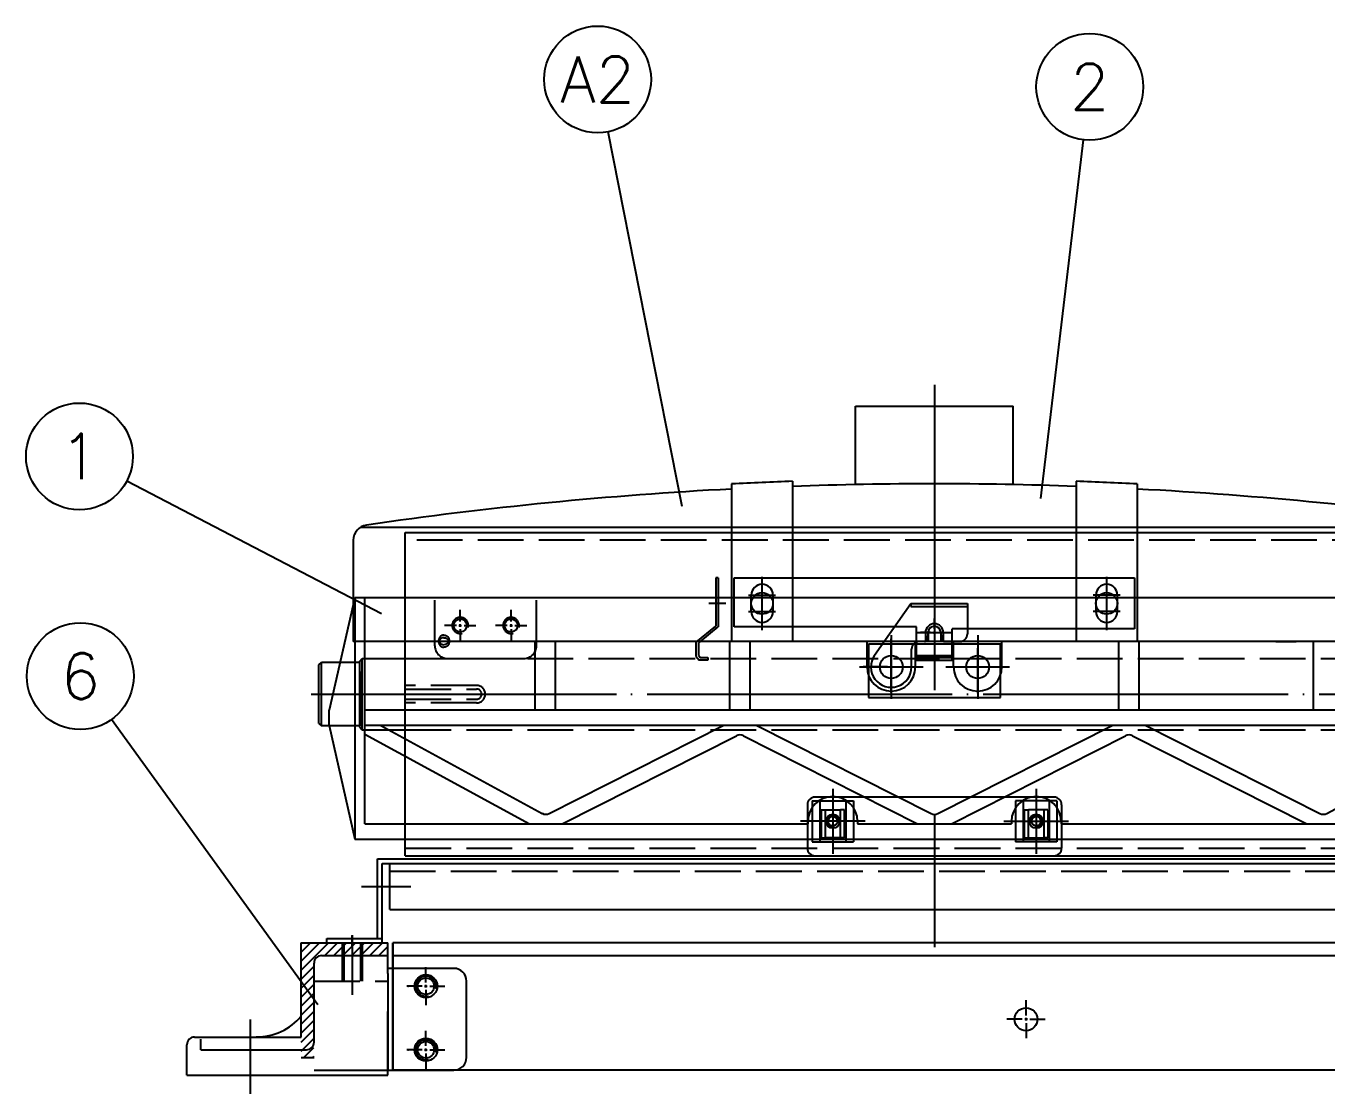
# Model space of a CAD drawing. Extents: x 66 to 2307, y 60 to 1695.
# Drawn here: x 688 to 1200, y 438 to 858 of the extents above; entities that cross this region are included whole.
import ezdxf
from ezdxf.enums import TextEntityAlignment as Align

# ---------------------------------------------------------------- set-up
doc = ezdxf.new("R2010")
doc.units = 0
doc.header["$LTSCALE"] = 6
doc.header["$MEASUREMENT"] = 0
for name, pattern in [('CENTER', [22, 20, -1, 0, -1]), ('DASHED', [4, 3, -1]), ('HATCH', [200000, 200000, 0]), ('THIN', [200000, 200000, 0])]:
    doc.linetypes.add(name, pattern=pattern)
doc.layers.get('0').update_dxf_attribs({"linetype": 'CONTINUOUS'})
for name, color, linetype in [('BALLBOM', 2, 'CONTINUOUS'), ('CO', 1, 'CONTINUOUS'), ('D-CRASH', 84, 'CONTINUOUS'), ('L-FOOT', 140, 'CONTINUOUS'), ('R-FOOT', 140, 'CONTINUOUS'), ('ROLLCOVE', 3, 'CONTINUOUS'), ('ROLLER', 210, 'CONTINUOUS'), ('SCRNUT', 81, 'CONTINUOUS'), ('SIDEFOOT', 5, 'CONTINUOUS'), ('SOCKET', 4, 'CONTINUOUS'), ('STOPPICE', 5, 'CONTINUOUS'), ('TABLET', 212, 'CONTINUOUS'), ('U-CRASH', 124, 'CONTINUOUS')]:
    doc.layers.add(name, color=color, linetype=linetype)
doc.styles.add('CHINA', font='romans.shx', dxfattribs={"bigfont": 'chineset.shx'})

# ---------------------------------------------------------------- blocks, each defined once
blk = doc.blocks.new('*X0')
at = {"color": 0, "linetype": 'HATCH'}
for p, q in [((676.51, 333.57), (687.21, 344.26)), ((676.51, 337.1), (683.67, 344.26)), ((676.51, 340.64), (680.13, 344.26)), ((676.51, 344.17), (676.6, 344.26)), ((685.74, 339.26), (690.74, 344.26)), ((689.28, 339.26), (694.28, 344.26)), ((692.81, 339.26), (697.81, 344.26)), ((696.35, 339.26), (701.35, 344.26)), ((699.88, 339.26), (704.88, 344.26)), ((703.42, 339.26), (708.42, 344.26)), ((706.95, 339.26), (710.51, 342.82)), ((710.49, 339.26), (710.51, 339.28)), ((676.51, 330.03), (681.51, 335.03)), ((676.51, 326.5), (681.51, 331.5)), ((676.51, 322.96), (681.51, 327.96)), ((676.51, 319.43), (681.51, 324.43)), ((676.51, 315.89), (681.51, 320.89)), ((676.51, 312.35), (681.51, 317.35)), ((676.51, 308.82), (681.51, 313.82)), ((676.51, 305.28), (681.51, 310.28)), ((676.51, 301.75), (681.51, 306.75)), ((677.56, 299.26), (681.51, 303.21)), ((681.1, 299.26), (681.51, 299.68))]:
    blk.add_line(p, q, dxfattribs=at)

msp = doc.modelspace()

# ---------------------------------------------------------------- linework, layer by layer
at = {"layer": 'BALLBOM', "color": 2, "linetype": 'CONTINUOUS'}
msp.add_line((946.46, 669.02), (917.3, 816.24), dxfattribs=at)
at = {"layer": 'BALLBOM', "color": 2}
for p, q in [((1087.56, 672.07), (1104.25, 813.07)), ((828.24, 626.81), (728.07, 678.95)), ((803.26, 473.11), (722.1, 585.24))]:
    msp.add_line(p, q, dxfattribs=at)
at = {"layer": 'BALLBOM', "color": 2, "linetype": 'CONTINUOUS'}
msp.add_circle((913.22, 836.84), 21, dxfattribs=at)
at = {"layer": 'BALLBOM', "color": 2}
for centre in [(1106.72, 833.93), (709.45, 688.64), (709.79, 602.26)]:
    msp.add_circle(centre, 21, dxfattribs=at)
at = {"layer": 'CO', "linetype": 'CONTINUOUS'}
for p, q in [((1022.11, 610.46), (1036.4, 630.87)), ((1036.4, 630.87), (1058.64, 630.87)), ((1036.4, 630.87), (1036.4, 629.67)), ((1036.4, 629.67), (1058.64, 629.67)), ((1058.64, 630.87), (1058.64, 618.87)), ((1043.16, 619.72), (1042.74, 616.73)), ((1048.11, 619.72), (1048.53, 616.73)), ((1041.75, 615.87), (1039.67, 615.87)), ((1049.52, 615.87), (1055.64, 615.87)), ((1036.67, 605.87), (1036.67, 612.87))]:
    msp.add_line(p, q, dxfattribs=at)
at = {"layer": 'CO', "linetype": 'CENTER'}
for p, q in [((1045.64, 620.87), (1045.64, 624.87)), ((1044.14, 619.37), (1040.14, 619.37)), ((1045.14, 619.37), (1046.14, 619.37)), ((1045.64, 618.87), (1045.64, 619.87)), ((1047.14, 619.37), (1051.14, 619.37)), ((1028.67, 607.37), (1028.67, 616.87)), ((1045.64, 617.87), (1045.64, 613.87)), ((1027.17, 605.87), (1017.67, 605.87)), ((1028.17, 605.87), (1029.17, 605.87)), ((1028.67, 605.37), (1028.67, 606.37)), ((1028.67, 604.37), (1028.67, 594.87)), ((1030.17, 605.87), (1039.67, 605.87))]:
    msp.add_line(p, q, dxfattribs=at)
at = {"layer": 'CO', "linetype": 'CONTINUOUS'}
msp.add_circle((1028.67, 605.87), 4.5, dxfattribs=at)
for centre, radius, start, end in [((1045.64, 619.37), 2.5, 8, 172), ((1039.67, 612.87), 3, 90, 180), ((1041.75, 616.87), 1, 270, 352), ((1049.52, 616.87), 1, 188, 270), ((1055.64, 618.87), 3, 270, 360), ((1028.67, 605.87), 8, 145, 0)]:
    msp.add_arc(centre, radius, start, end, dxfattribs=at)
at = {"layer": 'D-CRASH', "linetype": 'CONTINUOUS'}
for p, q in [((1071.67, 614.87), (1019.67, 614.87)), ((1019.67, 614.87), (1019.67, 593.87)), ((1038.17, 614.87), (1038.17, 609.6)), ((1053.17, 609.6), (1053.17, 614.87)), ((1071.67, 593.87), (1071.67, 614.87)), ((1038.17, 609.6), (1053.17, 609.6)), ((1019.67, 593.87), (1071.67, 593.87))]:
    msp.add_line(p, q, dxfattribs=at)
at = {"layer": 'D-CRASH', "linetype": 'CENTER'}
for p, q in [((1028.67, 595.77), (1028.67, 613.22)), ((1062.67, 595.59), (1062.67, 613.22)), ((1022.02, 605.87), (1036.02, 605.87)), ((1056.59, 605.87), (1070.59, 605.87))]:
    msp.add_line(p, q, dxfattribs=at)
at = {"layer": 'D-CRASH', "linetype": 'CONTINUOUS'}
for centre in [(1028.67, 605.87), (1062.67, 605.87)]:
    msp.add_circle(centre, 4.5, dxfattribs=at)
at = {"layer": 'L-FOOT'}
for p, q in [((1378.69, 497.39), (832.69, 497.39)), ((832.69, 447.39), (832.69, 497.39)), ((832.69, 492.39), (1378.69, 492.39)), ((1378.69, 447.39), (832.69, 447.39))]:
    msp.add_line(p, q, dxfattribs=at)
at = {"layer": 'L-FOOT', "linetype": 'CENTER'}
for p, q in [((845.69, 481.89), (845.69, 487.34)), ((845.69, 479.89), (845.69, 480.89)), ((844.19, 480.39), (838.74, 480.39)), ((845.19, 480.39), (846.19, 480.39)), ((845.69, 478.89), (845.69, 473.44)), ((847.19, 480.39), (852.64, 480.39)), ((1081.69, 468.89), (1081.69, 474.89)), ((1080.19, 467.39), (1074.19, 467.39)), ((1081.19, 467.39), (1082.19, 467.39)), ((1081.69, 466.89), (1081.69, 467.89)), ((1081.69, 465.89), (1081.69, 459.89)), ((1083.19, 467.39), (1089.19, 467.39)), ((845.69, 456.89), (845.69, 462.34)), ((844.19, 455.39), (838.74, 455.39)), ((845.19, 455.39), (846.19, 455.39)), ((845.69, 454.89), (845.69, 455.89)), ((847.19, 455.39), (852.64, 455.39)), ((845.69, 453.89), (845.69, 448.44))]:
    msp.add_line(p, q, dxfattribs=at)
at = {"layer": 'L-FOOT', "linetype": 'CONTINUOUS'}
for centre in [(845.69, 480.39), (845.69, 455.39)]:
    msp.add_circle(centre, 3.25, dxfattribs=at)
at = {"layer": 'L-FOOT'}
msp.add_circle((1081.69, 467.39), 4.5, dxfattribs=at)
at = {"layer": 'L-FOOT', "linetype": 'THIN'}
for centre in [(845.69, 480.39), (845.69, 455.39)]:
    msp.add_arc(centre, 3.95, 345, 285, dxfattribs=at)
at = {"layer": 'L-FOOT'}
for p in [(838.74, 480.39), (838.74, 455.39)]:
    msp.add_point(p, dxfattribs=at)
at = {"layer": 'R-FOOT'}
for p, q in [((1378.69, 497.39), (832.69, 497.39)), ((832.69, 497.39), (832.69, 447.39)), ((832.69, 492.39), (1378.69, 492.39)), ((1378.69, 447.39), (832.69, 447.39))]:
    msp.add_line(p, q, dxfattribs=at)
at = {"layer": 'R-FOOT', "linetype": 'CENTER'}
for p, q in [((845.69, 481.89), (845.69, 487.34)), ((845.69, 479.89), (845.69, 480.89)), ((844.19, 480.39), (838.74, 480.39)), ((845.19, 480.39), (846.19, 480.39)), ((845.69, 478.89), (845.69, 473.44)), ((847.19, 480.39), (852.64, 480.39)), ((1081.69, 468.89), (1081.69, 474.89)), ((1080.19, 467.39), (1074.19, 467.39)), ((1082.19, 467.39), (1081.19, 467.39)), ((1081.69, 466.89), (1081.69, 467.89)), ((1081.69, 465.89), (1081.69, 459.89)), ((1083.19, 467.39), (1089.19, 467.39)), ((845.69, 456.89), (845.69, 462.34)), ((844.19, 455.39), (838.74, 455.39)), ((845.19, 455.39), (846.19, 455.39)), ((845.69, 454.89), (845.69, 455.89)), ((847.19, 455.39), (852.64, 455.39)), ((845.69, 453.89), (845.69, 448.44))]:
    msp.add_line(p, q, dxfattribs=at)
at = {"layer": 'R-FOOT', "linetype": 'CONTINUOUS'}
for centre in [(845.69, 480.39), (845.69, 455.39)]:
    msp.add_circle(centre, 3.25, dxfattribs=at)
at = {"layer": 'R-FOOT'}
msp.add_circle((1081.69, 467.39), 4.5, dxfattribs=at)
at = {"layer": 'R-FOOT', "linetype": 'THIN'}
for centre in [(845.69, 480.39), (845.69, 455.39)]:
    msp.add_arc(centre, 3.95, 345, 285, dxfattribs=at)
at = {"layer": 'ROLLCOVE', "linetype": 'CONTINUOUS'}
for p, q in [((817.69, 633.19), (807.69, 588.87)), ((817.69, 633.19), (817.69, 538.19)), ((817.69, 633.19), (1274.69, 633.19)), ((821.69, 544.19), (821.69, 633.19)), ((1179.94, 615.87), (817.69, 615.87)), ((888.69, 588.87), (888.69, 615.87)), ((896.69, 588.87), (896.69, 615.87)), ((965.19, 588.87), (965.19, 615.87)), ((973.19, 588.87), (973.19, 615.87)), ((1019.17, 605.87), (1019.17, 615.87)), ((1038.17, 605.87), (1038.17, 615.87)), ((1053.17, 605.87), (1053.17, 615.87)), ((1072.17, 605.87), (1072.17, 615.87)), ((1118.19, 588.87), (1118.19, 615.87)), ((1126.19, 588.87), (1126.19, 615.87)), ((1179.94, 615.87), (1187.94, 615.87)), ((1187.94, 615.87), (1179.94, 615.87)), ((1187.94, 615.87), (1179.94, 615.87)), ((1187.94, 615.87), (1179.94, 615.87)), ((1179.94, 615.87), (1187.94, 615.87)), ((1187.94, 615.87), (1179.94, 615.87)), ((1179.94, 615.87), (1187.94, 615.87)), ((1179.94, 615.87), (1179.94, 615.87)), ((1239.94, 615.87), (1187.94, 615.87)), ((1187.94, 615.87), (1187.94, 615.87)), ((1194.69, 588.87), (1194.69, 615.87)), ((807.69, 582.87), (807.69, 588.87)), ((1338.19, 588.87), (821.69, 588.87)), ((807.69, 582.87), (817.69, 538.19)), ((1338.19, 582.87), (821.69, 582.87)), ((821.69, 579.45), (886.41, 544.19)), ((827.96, 582.87), (891.35, 548.33)), ((894.14, 548.29), (962.54, 582.87)), ((899.33, 544.19), (967.83, 578.82)), ((970.54, 578.82), (1039.04, 544.19)), ((975.83, 582.87), (1044.33, 548.24)), ((1047.04, 548.24), (1115.54, 582.87)), ((1052.33, 544.19), (1120.83, 578.82)), ((1123.54, 578.82), (1192.04, 544.19)), ((1128.83, 582.87), (1197.24, 548.28)), ((1200.02, 548.32), (1263.88, 582.87)), ((821.69, 544.19), (995.94, 544.19)), ((995.94, 545.19), (995.94, 544.19)), ((1015.44, 545.19), (1015.44, 544.19)), ((1015.44, 544.19), (1075.94, 544.19)), ((1075.94, 545.19), (1075.94, 544.19)), ((1095.44, 545.19), (1095.44, 544.19)), ((1095.44, 544.19), (1332.12, 544.19)), ((817.69, 538.19), (1239.94, 538.19))]:
    msp.add_line(p, q, dxfattribs=at)
at = {"layer": 'ROLLCOVE', "linetype": 'DASHED'}
for p, q in [((849.19, 614.19), (849.19, 633.19)), ((889.19, 614.19), (889.19, 633.19)), ((854.19, 609.19), (884.19, 609.19))]:
    msp.add_line(p, q, dxfattribs=at)
at = {"layer": 'ROLLCOVE', "linetype": 'CENTER'}
for p, q in [((859.19, 623.69), (859.19, 628.37)), ((879.19, 623.69), (879.19, 628.37)), ((857.69, 622.19), (853.01, 622.19)), ((858.69, 622.19), (859.69, 622.19)), ((859.19, 621.69), (859.19, 622.69)), ((859.19, 620.69), (859.19, 616.02)), ((860.69, 622.19), (865.36, 622.19)), ((877.69, 622.19), (873.01, 622.19)), ((878.69, 622.19), (879.69, 622.19)), ((879.19, 621.69), (879.19, 622.69)), ((879.19, 620.69), (879.19, 616.02)), ((880.69, 622.19), (885.36, 622.19)), ((1028.67, 618.37), (1028.67, 593.37)), ((1062.67, 618.37), (1062.67, 593.37)), ((1016.17, 605.87), (1041.17, 605.87)), ((1050.17, 605.87), (1075.17, 605.87)), ((1005.69, 557.94), (1005.69, 532.44)), ((1085.69, 557.94), (1085.69, 532.44)), ((1018.44, 545.19), (992.94, 545.19)), ((1072.94, 545.19), (1098.44, 545.19))]:
    msp.add_line(p, q, dxfattribs=at)
at = {"layer": 'ROLLCOVE', "linetype": 'CONTINUOUS'}
for centre, radius in [((859.19, 622.19), 2.55), ((879.19, 622.19), 2.55), ((1028.67, 605.87), 4.5), ((1062.67, 605.87), 4.5), ((1005.69, 545.19), 2.75), ((1085.69, 545.19), 2.75)]:
    msp.add_circle(centre, radius, dxfattribs=at)
at = {"layer": 'ROLLCOVE', "linetype": 'THIN'}
for centre in [(859.19, 622.19), (879.19, 622.19)]:
    msp.add_arc(centre, 3.18, 345, 285, dxfattribs=at)
at = {"layer": 'ROLLCOVE', "linetype": 'DASHED'}
for centre, start, end in [((854.19, 614.19), 180, 270), ((884.19, 614.19), 270, 0)]:
    msp.add_arc(centre, 5, start, end, dxfattribs=at)
at = {"layer": 'ROLLCOVE', "linetype": 'CONTINUOUS'}
for centre, radius, start, end in [((1028.67, 605.87), 9.5, 180, 0), ((1062.67, 605.87), 9.5, 180, 0), ((969.19, 576.15), 3, 63.1782, 116.8218), ((1122.19, 576.15), 3, 63.1782, 116.8218), ((1005.69, 545.19), 9.75, 0, 180), ((1085.69, 545.19), 9.75, 0, 180), ((892.79, 550.97), 3, 241.4193, 296.8218), ((1045.69, 550.91), 3, 243.1782, 296.8218), ((1198.59, 550.96), 3, 243.1782, 298.4121)]:
    msp.add_arc(centre, radius, start, end, dxfattribs=at)
at = {"layer": 'ROLLER', "linetype": 'CONTINUOUS'}
for p, q in [((837.59, 595.19), (837.59, 658.69)), ((837.59, 658.69), (1244.09, 658.69)), ((819.69, 608.19), (820.69, 609.19)), ((820.69, 605.09), (820.69, 609.19)), ((820.69, 609.19), (837.59, 609.19)), ((803.59, 606.69), (804.59, 607.69)), ((803.59, 583.69), (803.59, 606.69)), ((804.59, 604.03), (804.59, 607.69)), ((819.69, 607.69), (804.59, 607.69)), ((804.59, 582.69), (804.59, 604.03)), ((819.69, 582.19), (819.69, 608.19)), ((819.69, 604.03), (819.69, 582.69)), ((820.69, 581.19), (820.69, 605.09)), ((837.59, 531.69), (837.59, 595.19)), ((803.59, 583.69), (804.59, 582.69)), ((819.69, 582.69), (804.59, 582.69)), ((819.69, 582.19), (820.69, 581.19)), ((820.69, 581.19), (837.59, 581.19)), ((837.59, 531.69), (1244.09, 531.69))]:
    msp.add_line(p, q, dxfattribs=at)
at = {"layer": 'ROLLER', "linetype": 'DASHED'}
for p, q in [((1244.09, 655.69), (837.59, 655.69)), ((850.79, 615.52), (850.79, 616.52)), ((854.79, 615.52), (854.79, 616.52)), ((837.59, 609.19), (1244.09, 609.19)), ((865.59, 598.63), (837.59, 598.63)), ((837.59, 597.19), (865.59, 597.19)), ((837.59, 593.19), (865.59, 593.19)), ((865.59, 591.75), (837.59, 591.75)), ((837.59, 581.19), (1244.09, 581.19)), ((837.59, 534.69), (1244.09, 534.69))]:
    msp.add_line(p, q, dxfattribs=at)
at = {"layer": 'ROLLER', "linetype": 'CENTER'}
msp.add_line((800.59, 595.19), (1314.69, 595.19), dxfattribs=at)
at = {"layer": 'ROLLER', "linetype": 'DASHED', "flags": 128}
for points in [[(852.79, 618.39), (852.49, 618.37), (852.38, 618.35), (852.28, 618.33), (852.21, 618.31), (852.14, 618.29), (852.08, 618.28), (852.03, 618.26), (851.98, 618.24), (851.89, 618.2), (851.81, 618.16), (851.74, 618.12), (851.67, 618.08), (851.61, 618.04), (851.55, 618), (851.5, 617.96), (851.45, 617.92), (851.4, 617.88), (851.36, 617.84), (851.32, 617.8), (851.28, 617.76), (851.25, 617.72), (851.21, 617.68), (851.18, 617.64), (851.15, 617.6), (851.12, 617.56), (851.09, 617.52), (851.04, 617.44), (851, 617.36), (850.96, 617.28), (850.92, 617.2), (850.89, 617.12), (850.86, 617.04), (850.84, 616.96), (850.82, 616.88), (850.81, 616.8), (850.8, 616.72), (850.79, 616.64), (850.79, 616.56), (850.79, 616.48), (850.79, 616.4), (850.8, 616.32), (850.81, 616.24), (850.82, 616.16), (850.84, 616.08), (850.86, 616), (850.89, 615.92), (850.92, 615.84), (850.96, 615.76), (851, 615.68), (851.04, 615.6), (851.09, 615.52), (851.12, 615.48), (851.15, 615.44), (851.18, 615.39), (851.21, 615.35), (851.25, 615.31), (851.28, 615.27), (851.32, 615.23), (851.36, 615.19), (851.4, 615.15), (851.45, 615.11), (851.5, 615.07), (851.55, 615.03), (851.61, 614.99), (851.67, 614.95), (851.74, 614.91), (851.81, 614.87), (851.89, 614.83), (851.98, 614.79), (852.21, 614.71), (852.79, 614.63)], [(852.79, 617.39), (852.49, 617.37), (852.38, 617.35), (852.28, 617.33), (852.21, 617.31), (852.08, 617.27), (851.98, 617.23), (851.89, 617.2), (851.81, 617.16), (851.74, 617.12), (851.67, 617.08), (851.61, 617.04), (851.55, 617), (851.5, 616.96), (851.45, 616.92), (851.4, 616.88), (851.36, 616.84), (851.32, 616.8), (851.28, 616.76), (851.25, 616.72), (851.21, 616.68), (851.18, 616.64), (851.15, 616.6), (851.12, 616.56), (851.09, 616.52), (851.04, 616.44), (851, 616.36), (850.96, 616.28), (850.92, 616.2), (850.89, 616.12), (850.86, 616.04), (850.84, 615.96), (850.82, 615.88), (850.81, 615.8), (850.8, 615.72), (850.79, 615.64), (850.79, 615.56), (850.79, 615.48), (850.79, 615.4), (850.8, 615.32), (850.81, 615.24), (850.82, 615.16), (850.84, 615.08), (850.86, 615), (850.89, 614.92), (850.92, 614.84), (850.96, 614.76), (851, 614.68), (851.04, 614.6), (851.09, 614.52), (851.12, 614.48), (851.15, 614.43), (851.18, 614.39), (851.21, 614.35), (851.25, 614.31), (851.28, 614.27), (851.32, 614.23), (851.36, 614.19), (851.4, 614.15), (851.45, 614.11), (851.5, 614.07), (851.55, 614.03), (851.61, 613.99), (851.67, 613.95), (851.74, 613.91), (851.81, 613.87), (851.89, 613.83), (851.98, 613.79), (852.08, 613.75), (852.21, 613.71), (852.38, 613.67), (852.79, 613.63)], [(852.79, 618.39), (853.08, 618.37), (853.2, 618.35), (853.29, 618.33), (853.36, 618.31), (853.43, 618.29), (853.49, 618.28), (853.54, 618.26), (853.59, 618.24), (853.68, 618.2), (853.76, 618.16), (853.84, 618.12), (853.9, 618.08), (853.96, 618.04), (854.02, 618), (854.07, 617.96), (854.12, 617.92), (854.17, 617.88), (854.21, 617.84), (854.25, 617.8), (854.29, 617.76), (854.33, 617.72), (854.36, 617.68), (854.39, 617.64), (854.42, 617.6), (854.45, 617.56), (854.48, 617.52), (854.53, 617.44), (854.57, 617.36), (854.61, 617.28), (854.65, 617.2), (854.68, 617.12), (854.71, 617.04), (854.73, 616.96), (854.75, 616.88), (854.76, 616.8), (854.77, 616.72), (854.78, 616.64), (854.79, 616.56), (854.79, 616.48), (854.78, 616.4), (854.77, 616.32), (854.76, 616.24), (854.75, 616.16), (854.73, 616.08), (854.71, 616), (854.68, 615.92), (854.65, 615.84), (854.61, 615.76), (854.57, 615.68), (854.53, 615.6), (854.48, 615.52), (854.45, 615.48), (854.42, 615.44), (854.39, 615.39), (854.36, 615.35), (854.33, 615.31), (854.29, 615.27), (854.25, 615.23), (854.21, 615.19), (854.17, 615.15), (854.12, 615.11), (854.07, 615.07), (854.02, 615.03), (853.96, 614.99), (853.9, 614.95), (853.84, 614.91), (853.76, 614.87), (853.68, 614.83), (853.59, 614.79), (853.36, 614.71), (852.79, 614.63)], [(852.79, 617.39), (853.08, 617.37), (853.2, 617.35), (853.29, 617.33), (853.36, 617.31), (853.49, 617.27), (853.59, 617.23), (853.68, 617.2), (853.76, 617.16), (853.84, 617.12), (853.9, 617.08), (853.96, 617.04), (854.02, 617), (854.07, 616.96), (854.12, 616.92), (854.17, 616.88), (854.21, 616.84), (854.25, 616.8), (854.29, 616.76), (854.33, 616.72), (854.36, 616.68), (854.39, 616.64), (854.42, 616.6), (854.45, 616.56), (854.48, 616.52), (854.53, 616.44), (854.57, 616.36), (854.61, 616.28), (854.65, 616.2), (854.68, 616.12), (854.71, 616.04), (854.73, 615.96), (854.75, 615.88), (854.76, 615.8), (854.77, 615.72), (854.78, 615.64), (854.79, 615.56), (854.79, 615.48), (854.78, 615.4), (854.77, 615.32), (854.76, 615.24), (854.75, 615.16), (854.73, 615.08), (854.71, 615), (854.68, 614.92), (854.65, 614.84), (854.61, 614.76), (854.57, 614.68), (854.53, 614.6), (854.48, 614.52), (854.45, 614.48), (854.42, 614.43), (854.39, 614.39), (854.36, 614.35), (854.33, 614.31), (854.29, 614.27), (854.25, 614.23), (854.21, 614.19), (854.17, 614.15), (854.12, 614.11), (854.07, 614.07), (854.02, 614.03), (853.96, 613.99), (853.9, 613.95), (853.84, 613.91), (853.76, 613.87), (853.68, 613.83), (853.59, 613.79), (853.49, 613.75), (853.36, 613.71), (853.2, 613.67), (852.79, 613.63)]]:
    msp.add_lwpolyline(points, dxfattribs=at)
at = {"layer": 'ROLLER', "linetype": 'DASHED'}
for radius in [3.44, 2]:
    msp.add_arc((865.59, 595.19), radius, 270, 90, dxfattribs=at)
at = {"layer": 'SCRNUT', "linetype": 'CONTINUOUS'}
for p, q in [((997.59, 553.19), (997.59, 537.19)), ((997.59, 553.19), (1013.79, 553.19)), ((1000.59, 553.19), (1000.59, 537.19)), ((1010.79, 553.19), (1010.79, 537.19)), ((1013.79, 553.19), (1013.79, 537.19)), ((1077.59, 553.19), (1077.59, 537.19)), ((1093.79, 553.19), (1077.59, 553.19)), ((1080.59, 553.19), (1080.59, 537.19)), ((1090.79, 553.19), (1090.79, 537.19)), ((1093.79, 553.19), (1093.79, 537.19)), ((997.59, 537.19), (1013.79, 537.19)), ((1093.79, 537.19), (1077.59, 537.19))]:
    msp.add_line(p, q, dxfattribs=at)
for centre in [(1005.69, 545.19), (1085.69, 545.19)]:
    msp.add_circle(centre, 1.85, dxfattribs=at)
at = {"layer": 'SCRNUT', "linetype": 'THIN'}
for centre, start, end in [((1005.69, 545.19), 345, 285), ((1085.69, 545.19), 255, 195)]:
    msp.add_arc(centre, 2.38, start, end, dxfattribs=at)
at = {"layer": 'SIDEFOOT'}
for p, q in [((796.69, 468.01), (796.69, 497.39)), ((796.69, 497.39), (830.69, 497.39)), ((830.69, 485.39), (830.69, 497.39)), ((804.69, 492.39), (830.69, 492.39)), ((801.69, 458.39), (801.69, 489.39)), ((856.69, 487.39), (830.69, 487.39)), ((861.69, 452.39), (861.69, 482.39)), ((796.69, 460.39), (796.69, 468.01)), ((830.69, 445.39), (830.69, 470.39)), ((830.69, 470.39), (830.69, 447.39)), ((751.69, 445.39), (751.69, 457.39)), ((754.69, 460.39), (776.69, 460.39)), ((776.69, 460.39), (796.69, 460.39)), ((776.69, 460.39), (776.69, 460.39)), ((776.69, 460.39), (782.69, 460.39)), ((751.69, 445.39), (776.69, 445.39)), ((776.69, 445.39), (830.69, 445.39)), ((801.69, 447.39), (856.69, 447.39))]:
    msp.add_line(p, q, dxfattribs=at)
at = {"layer": 'SIDEFOOT', "linetype": 'DASHED'}
for p, q in [((812.74, 497.39), (812.74, 482.39)), ((813.44, 497.39), (813.44, 482.39)), ((819.94, 497.39), (819.94, 482.39)), ((820.64, 497.39), (820.64, 482.39)), ((801.69, 482.39), (830.69, 482.39))]:
    msp.add_line(p, q, dxfattribs=at)
at = {"layer": 'SIDEFOOT', "linetype": 'CENTER'}
for p, q in [((816.69, 500.39), (816.69, 477.03)), ((845.69, 481.89), (845.69, 487.89)), ((845.69, 479.89), (845.69, 480.89)), ((844.19, 480.39), (838.19, 480.39)), ((845.19, 480.39), (846.19, 480.39)), ((845.69, 478.89), (845.69, 472.89)), ((847.19, 480.39), (853.19, 480.39)), ((776.69, 438.01), (776.69, 467.33)), ((845.69, 456.89), (845.69, 462.89)), ((844.19, 455.39), (838.19, 455.39)), ((845.19, 455.39), (846.19, 455.39)), ((845.69, 454.89), (845.69, 455.89)), ((847.19, 455.39), (853.19, 455.39)), ((845.69, 453.89), (845.69, 447.89))]:
    msp.add_line(p, q, dxfattribs=at)
at = {"layer": 'SIDEFOOT', "linetype": 'CONTINUOUS'}
for p, q in [((830.69, 485.39), (830.69, 447.39)), ((757.17, 455.39), (798.69, 455.39)), ((796.69, 452.39), (801.69, 452.39))]:
    msp.add_line(p, q, dxfattribs=at)
at = {"layer": 'SIDEFOOT', "linetype": 'THIN'}
msp.add_line((757.17, 455.39), (757.17, 459.6), dxfattribs=at)
at = {"layer": 'SIDEFOOT'}
for centre in [(845.69, 480.39), (845.69, 455.39)]:
    msp.add_circle(centre, 4.5, dxfattribs=at)
for centre, radius, start, end in [((804.69, 489.39), 3, 90, 180), ((856.69, 482.39), 5, 0, 90), ((779.6, 482.36), 21.87, 268.3626, 321.3783), ((754.69, 457.39), 3, 90, 180), ((856.69, 452.39), 5, 270, 0)]:
    msp.add_arc(centre, radius, start, end, dxfattribs=at)
at = {"layer": 'SIDEFOOT', "linetype": 'CONTINUOUS'}
msp.add_arc((798.69, 458.39), 3, 270, 360, dxfattribs=at)
at = {"layer": 'SOCKET', "linetype": 'CENTER'}
msp.add_line((1045.64, 716.75), (1045.64, 592.74), dxfattribs=at)
at = {"layer": 'SOCKET', "linetype": 'CONTINUOUS'}
for p, q in [((1014.64, 708.37), (1076.64, 708.37)), ((1014.64, 677.56), (1014.64, 708.37)), ((1076.64, 677.56), (1076.64, 708.37)), ((965.89, 677.81), (965.89, 615.87)), ((989.89, 678.86), (989.89, 615.87)), ((1101.39, 678.86), (1101.39, 615.87)), ((1125.39, 677.81), (1125.39, 615.87)), ((817.14, 655.69), (817.14, 633.19)), ((817.14, 633.19), (817.14, 615.87)), ((1042.14, 619.37), (1042.14, 615.87)), ((1043.14, 619.37), (1043.14, 615.87)), ((1048.14, 619.37), (1048.14, 615.87)), ((1049.14, 619.37), (1049.14, 615.87)), ((1149.59, 615.87), (817.14, 615.87)), ((1274.14, 615.87), (1149.59, 615.87))]:
    msp.add_line(p, q, dxfattribs=at)
at = {"layer": 'SOCKET', "linetype": 'THIN'}
msp.add_line((820.1, 660.87), (1269.05, 660.87), dxfattribs=at)
at = {"layer": 'SOCKET', "linetype": 'CONTINUOUS'}
for centre in [(977.89, 630.87), (1113.39, 630.87), (1113.39, 630.87)]:
    msp.add_circle(centre, 4.25, dxfattribs=at)
at = {"layer": 'SOCKET'}
for centre, radius, start, end in [((1045.66, -866.61), 1544.48, 92.96064, 98.31633), ((1045.66, -866.61), 1546.48, 92.06677, 92.95681), ((1045.64, -865.61), 1543.48, 87.93005, 92.06995), ((1045.61, -866.61), 1546.48, 87.04319, 87.93323), ((1045.61, -866.61), 1544.48, 81.68367, 87.03936), ((823.14, 655.69), 6, 98.319, 180)]:
    msp.add_arc(centre, radius, start, end, dxfattribs=at)
at = {"layer": 'SOCKET', "linetype": 'CONTINUOUS'}
for radius in [3.5, 2.5]:
    msp.add_arc((1045.64, 619.37), radius, 0, 180, dxfattribs=at)
at = {"layer": 'STOPPICE', "linetype": 'CONTINUOUS'}
for p, q in [((1092.69, 554.69), (998.69, 554.69)), ((995.69, 551.69), (995.69, 534.69)), ((1002.69, 549.69), (1002.69, 538.69)), ((1002.69, 549.69), (1008.69, 549.69)), ((1008.69, 538.69), (1008.69, 549.69)), ((1045.69, 547.91), (1045.69, 495.77)), ((1082.69, 538.69), (1082.69, 549.69)), ((1088.69, 549.69), (1082.69, 549.69)), ((1088.69, 549.69), (1088.69, 538.69)), ((1095.69, 551.69), (1095.69, 534.69)), ((1008.69, 538.69), (1002.69, 538.69)), ((1082.69, 538.69), (1088.69, 538.69)), ((998.69, 531.69), (1092.69, 531.69))]:
    msp.add_line(p, q, dxfattribs=at)
at = {"layer": 'STOPPICE', "linetype": 'DASHED'}
for p, q in [((1001.09, 549.69), (1001.09, 538.69)), ((1001.09, 549.69), (1002.69, 549.69)), ((1010.29, 549.69), (1008.69, 549.69)), ((1010.29, 538.69), (1010.29, 549.69)), ((1081.09, 538.69), (1081.09, 549.69)), ((1081.09, 549.69), (1082.69, 549.69)), ((1090.29, 549.69), (1088.69, 549.69)), ((1090.29, 549.69), (1090.29, 538.69)), ((1001.09, 538.69), (1002.69, 538.69)), ((1010.29, 538.69), (1008.69, 538.69)), ((1081.09, 538.69), (1082.69, 538.69)), ((1090.29, 538.69), (1088.69, 538.69))]:
    msp.add_line(p, q, dxfattribs=at)
at = {"layer": 'STOPPICE', "linetype": 'CONTINUOUS'}
for centre, start, end in [((998.69, 551.69), 90, 180), ((1092.69, 551.69), 0, 90), ((998.69, 534.69), 180, 270), ((1092.69, 534.69), 270, 0)]:
    msp.add_arc(centre, 3, start, end, dxfattribs=at)
at = {"layer": 'TABLET', "linetype": 'CONTINUOUS'}
for p, q in [((826.69, 530.39), (1256.69, 530.39)), ((826.69, 499.19), (826.69, 530.39)), ((828.49, 528.59), (1254.89, 528.59)), ((828.49, 497.39), (828.49, 528.59)), ((831.49, 510.59), (831.49, 528.59)), ((831.49, 510.59), (1254.89, 510.59)), ((806.69, 497.39), (806.69, 499.19)), ((806.69, 499.19), (828.49, 499.19)), ((806.69, 497.39), (828.49, 497.39))]:
    msp.add_line(p, q, dxfattribs=at)
at = {"layer": 'TABLET', "linetype": 'DASHED'}
msp.add_line((831.49, 525.59), (1251.89, 525.59), dxfattribs=at)
at = {"layer": 'TABLET', "linetype": 'CENTER'}
for p, q in [((839.82, 519.39), (820.39, 519.39)), ((816.69, 495.91), (816.69, 500.33))]:
    msp.add_line(p, q, dxfattribs=at)
at = {"layer": 'U-CRASH', "linetype": 'CONTINUOUS'}
for p, q in [((959.68, 640.87), (959.68, 621.94)), ((960.68, 640.87), (960.68, 621.62)), ((966.89, 621.62), (966.89, 640.87)), ((966.89, 640.87), (1124.39, 640.87)), ((1124.39, 640.87), (1124.39, 620.87)), ((973.64, 627.62), (973.64, 634.12)), ((982.14, 634.12), (982.14, 627.62)), ((1109.14, 634.12), (1109.14, 627.62)), ((1117.64, 627.62), (1117.64, 634.12)), ((1038.64, 621.62), (966.89, 621.62)), ((1038.64, 619.36), (1052.64, 619.36)), ((1124.39, 620.87), (1052.64, 620.87)), ((1038.64, 610.36), (1052.64, 610.36)), ((1038.64, 609.6), (1052.64, 609.6)), ((1038.64, 608.6), (1052.64, 608.6))]:
    msp.add_line(p, q, dxfattribs=at)
at = {"layer": 'U-CRASH'}
for p, q in [((960.68, 640.87), (959.68, 640.87)), ((951.95, 615.68), (959.68, 621.94)), ((952.95, 615.36), (960.68, 621.62)), ((1038.64, 608.6), (1038.64, 621.62)), ((1052.64, 608.6), (1052.64, 620.87)), ((951.95, 610), (951.95, 615.68)), ((952.95, 610.36), (952.95, 615.36)), ((951.95, 610), (953.12, 608.6)), ((952.95, 610.36), (953.59, 609.6)), ((953.59, 609.6), (956.59, 609.6)), ((956.59, 609.6), (956.59, 608.6)), ((956.59, 608.6), (953.12, 608.6))]:
    msp.add_line(p, q, dxfattribs=at)
at = {"layer": 'U-CRASH', "linetype": 'CENTER'}
for p, q in [((977.89, 620.37), (977.89, 641.37)), ((1113.39, 620.37), (1113.39, 641.37)), ((963.58, 630.87), (956.95, 630.87)), ((972.6, 634.12), (983.17, 634.12)), ((1118.67, 634.12), (1108.1, 634.12)), ((972.6, 627.62), (983.17, 627.62)), ((1118.67, 627.62), (1108.1, 627.62))]:
    msp.add_line(p, q, dxfattribs=at)
at = {"layer": 'U-CRASH', "linetype": 'CONTINUOUS'}
for centre, start, end in [((977.89, 634.12), 0, 180), ((1113.39, 634.12), 0, 180), ((977.89, 627.62), 180, 0), ((1113.39, 627.62), 180, 0)]:
    msp.add_arc(centre, 4.25, start, end, dxfattribs=at)

# ---------------------------------------------------------------- block references
at = {"layer": 'SIDEFOOT', "linetype": 'HATCH'}
msp.add_blockref('*X0', (120.17, 153.13), dxfattribs=at)

# ---------------------------------------------------------------- texts
at = {"layer": 'BALLBOM', "color": 2, "linetype": 'CONTINUOUS', "style": 'CHINA'}
msp.add_text('A2', height=18, dxfattribs=at).set_placement((913.22, 836.84), align=Align.MIDDLE)
at = {"layer": 'BALLBOM', "color": 2, "style": 'CHINA'}
for s, p in [('2', (1106.72, 833.93)), ('1', (709.45, 688.64)), ('6', (709.79, 602.26))]:
    msp.add_text(s, height=18, dxfattribs=at).set_placement(p, align=Align.MIDDLE)

doc.saveas('drawing.dxf')
